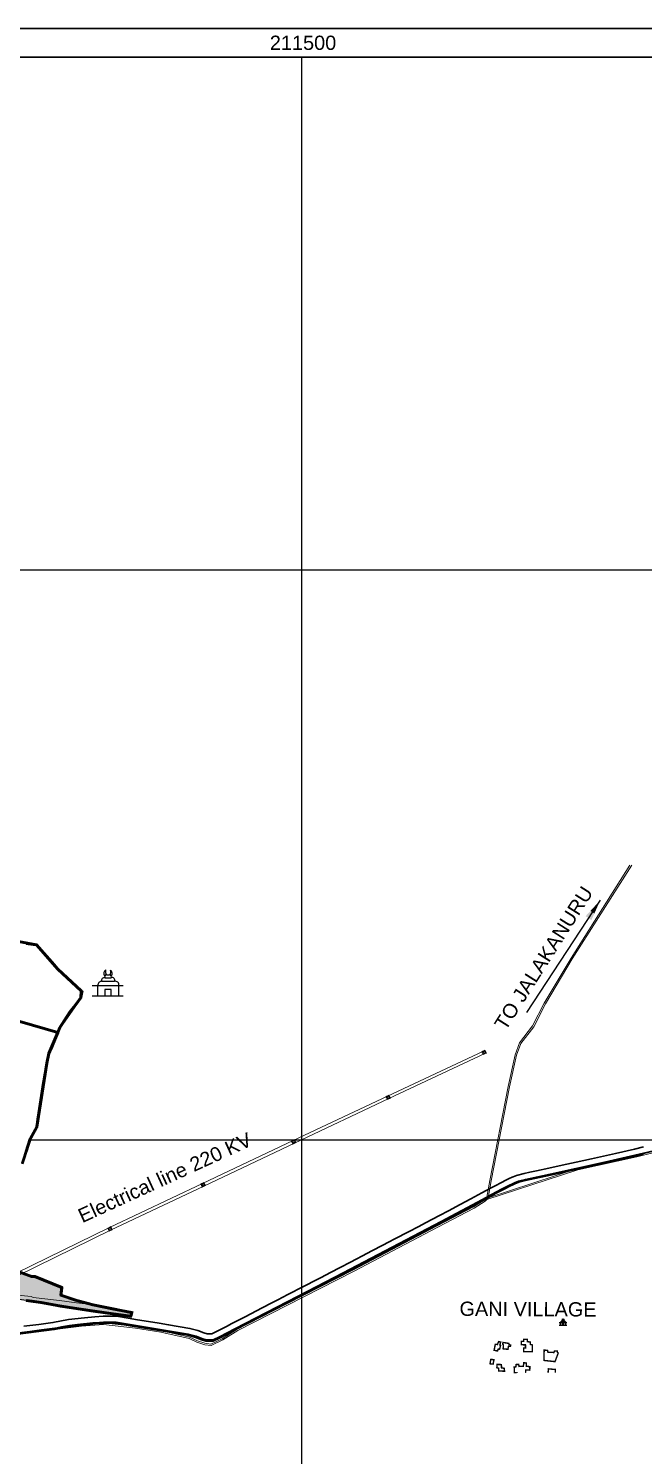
# Model space of a CAD drawing. Header units: metres. Extents: x 196588 to 215600, y 1647668 to 1738400.
# Drawn here: x 210541 to 212700, y 1733392 to 1738400 of the extents above; entities that cross this region are included whole.
import ezdxf

# ---------------------------------------------------------------- set-up
doc = ezdxf.new("R2010")
doc.units = ezdxf.units.M
for name, color, linetype in [('220 KV POWER LINE', 1, 'Continuous'), ('B.T. ROAD', 7, 'Continuous'), ('GRID LINES', 250, 'Continuous'), ('GRID TEXT', 244, 'Continuous'), ('Ls', 170, 'Continuous'), ('name power lines', 1, 'Continuous'), ('Names', 1, 'Continuous'), ('PROJECT BOUNDARY', 5, 'Continuous'), ('road', 10, 'Continuous'), ('TEMPLE', 1, 'Continuous')]:
    doc.layers.add(name, color=color, linetype=linetype)
doc.layers.add('250Acres', color=7, linetype='Continuous', lineweight=30)
doc.styles.get("Standard").update_dxf_attribs({"font": 'arial.ttf', "height": 50})
doc.dimstyles.get("Standard").update_dxf_attribs({"dimtxt": 50, "dimasz": 0.18, "dimexe": 0.18, "dimexo": 0.0625, "dimgap": 0.09, "dimtad": 0, "dimtih": 1, "dimtoh": 1, "dimdec": 4, "dimzin": 0, "dimdsep": 46, "dimtxsty": 'Standard', "dimcen": 0.09, "dimadec": 0, "dimazin": 0, "dimtfac": 1, "dimtdec": 4, "dimtofl": 0, "dimtmove": 0, "dimatfit": 3, "dimfxl": 1, "dimtolj": 1, "dimtzin": 0, "dimarcsym": 0})

# ---------------------------------------------------------------- blocks, each defined once
blk = doc.blocks.new('A$C4C0265E5')
at = {"layer": 'TEMPLE'}
for points in [[(-5.2, 12.8), (6, 12.8)], [(-2.2, 15.8), (3.2, 15.8)], [(-1, 18.5), (1.6, 18.5)], [(-13.5, 9), (13.5, 9)], [(-13.5, 0), (13.5, 0)], [(-8.5, 0), (-8.5, 9)], [(3.2, 0), (3.2, 5.7), (-2.4, 5.7), (-2.4, 0)], [(9.9, 0), (9.9, 9)]]:
    blk.add_lwpolyline(points, dxfattribs=at)
for centre, radius, start, end in [((-5.3, 9.5), 3.26, 87.8436, 189.2012), ((-3, 13.6), 2.34, 69.7058, 201.7624), ((0.3, 19.8), 3.64, 124.6908, 216.5002), ((-1.2, 17), 1.53, 83.0917, 227.9751), ((3.1, 21.4), 5.04, 164.1856, 215.059), ((1.7, 16.8), 1.74, 327.908, 94.5822), ((-0.7, 21.1), 3.55, 312.8669, 23.8321), ((0.8, 19.8), 3.21, 317.586, 57.6644), ((4, 13.8), 2.21, 332.2896, 113.0629), ((6.7, 9.6), 3.25, 349.376, 102.0043)]:
    blk.add_arc(centre, radius, start, end, dxfattribs=at)

msp = doc.modelspace()

# ---------------------------------------------------------------- hatches: boundary and pattern name
at = {"true_color": 0xd7ecd5}
h = msp.add_hatch(color=254, dxfattribs=at)
h.dxf.hatch_style = 1
h.paths.add_polyline_path([(210464.4, 1734071.5), (210460.3, 1734054.1), (210551, 1734020.4), (210563.2, 1734020.3), (210658.4, 1733981.1), (210655.1, 1733954.6), (210736.5, 1733929), (210789.4, 1733916.4), (210903.7, 1733893.2), (210900.1, 1733880.5), (210797.8, 1733894.8), (210709.3, 1733907.7), (210653.5, 1733916.3), (210585.7, 1733928.8), (210490.1, 1733942), (210366.5, 1733960.7), (210246, 1733961.2), (210151.9, 1733974.4), (210030.4, 1734027.8), (209886.8, 1734050.5), (209749.3, 1734060.1), (209815.2, 1734235.1), (209706.7, 1734271.3), (209594, 1734280.5), (209440.7, 1734290.4), (209361.6, 1734267.2), (209259.5, 1734217.7), (209226.1, 1734211.1), (209271.3, 1734388.7)])
at = {"layer": 'name power lines', "linetype": 'Continuous', "lineweight": 9, "ltscale": 190}
h = msp.add_hatch(color=1, dxfattribs=at)
h.paths.add_polyline_path([(210208, 1733893.4), (210213.4, 1733896), (210216, 1733890.6), (210210.6, 1733888)])
h.paths.add_polyline_path([(210496, 1734028.4), (210501.4, 1734031), (210504, 1734025.6), (210498.6, 1734023)])
h.paths.add_polyline_path([(210823.3, 1734188.5), (210828.7, 1734191), (210831.3, 1734185.6), (210825.8, 1734183.1)])
h.paths.add_polyline_path([(211150, 1734343.4), (211155.4, 1734346), (211158, 1734340.6), (211152.6, 1734338)])
h.paths.add_polyline_path([(211468.2, 1734494.2), (211473.6, 1734496.8), (211476.2, 1734491.4), (211470.8, 1734488.8)])
h.paths.add_polyline_path([(211799.7, 1734650.3), (211805.1, 1734652.8), (211807.7, 1734647.4), (211802.2, 1734644.9)])
h.paths.add_polyline_path([(212136.7, 1734808.2), (212142.1, 1734810.7), (212144.7, 1734805.3), (212139.2, 1734802.7)])

# ---------------------------------------------------------------- linework, layer by layer
at = {"color": 1, "linetype": 'Continuous', "lineweight": 9, "ltscale": 50}
for p, q in [((212138.5, 1734811.3), (212139.4, 1734809.4)), ((212141.9, 1734804), (212142.8, 1734802.2)), ((211801.5, 1734653.4, 286.6), (211802.4, 1734651.6, 286.6)), ((211804.9, 1734646.1, 286.6), (211805.8, 1734644.3, 286.6)), ((211470.1, 1734497.3, 286.6), (211470.9, 1734495.5, 286.6)), ((211473.5, 1734490.1, 286.6), (211474.4, 1734488.3, 286.6)), ((211151.9, 1734346.5, 286.6), (211152.7, 1734344.7, 286.6)), ((211155.3, 1734339.3, 286.6), (211156.1, 1734337.5, 286.6)), ((210825.1, 1734191.6, 283.8), (210826, 1734189.8, 283.8)), ((210828.5, 1734184.3, 283.8), (210829.4, 1734182.5, 283.8))]:
    msp.add_line(p, q, dxfattribs=at)
at = {"linetype": 'Continuous', "lineweight": 9, "ltscale": 50}
for p, q in [((212138.5, 1734811.3), (212139.4, 1734809.4)), ((212141.9, 1734804), (212142.8, 1734802.2)), ((211801.5, 1734653.4, 286.6), (211802.4, 1734651.6, 286.6)), ((211804.9, 1734646.1, 286.6), (211805.8, 1734644.3, 286.6)), ((211470.1, 1734497.3, 286.6), (211470.9, 1734495.5, 286.6)), ((211473.5, 1734490.1, 286.6), (211474.4, 1734488.3, 286.6)), ((211151.9, 1734346.5, 286.6), (211152.7, 1734344.7, 286.6)), ((211155.3, 1734339.3, 286.6), (211156.1, 1734337.5, 286.6)), ((210825.1, 1734191.6, 283.8), (210826, 1734189.8, 283.8)), ((210828.5, 1734184.3, 283.8), (210829.4, 1734182.5, 283.8))]:
    msp.add_line(p, q, dxfattribs=at)
at = {"color": 1, "linetype": 'Continuous', "lineweight": 9, "ltscale": 50}
for points, elevation in [([(205405.9, 1731596.5), (205728.9, 1731745.5), (206096.9, 1731925.5), (206521.9, 1732125.5), (206862.9, 1732287.5), (207144.9, 1732423.5), (207430.9, 1732560.5), (207834.8, 1732757.5), (208187.8, 1732927.5), (208521.8, 1733088.5), (208859.8, 1733252.5), (209195.8, 1733413.5), (209472.8, 1733549.5), (209841.9, 1733721.5), (210209.9, 1733896.5), (210497.9, 1734031.5), (210825.1, 1734191.6), (211151.9, 1734346.5), (211470.1, 1734497.3), (211801.5, 1734653.4), (212138.5, 1734811.3)], 298.7), ([(211795.7, 1734651.7), (211806.5, 1734656.8), (211811.7, 1734646), (211800.8, 1734640.9), (211795.7, 1734651.7)], 286.6), ([(211799.7, 1734650.3), (211805.1, 1734652.8), (211807.7, 1734647.4), (211802.2, 1734644.9), (211799.7, 1734650.3)], 286.6), ([(211464.2, 1734495.6), (211475.1, 1734500.8), (211480.2, 1734489.9), (211469.4, 1734484.8), (211464.2, 1734495.6)], 286.6), ([(211468.2, 1734494.2), (211473.6, 1734496.8), (211476.2, 1734491.4), (211470.8, 1734488.8), (211468.2, 1734494.2)], 286.6), ([(211146, 1734344.8), (211156.8, 1734350), (211162, 1734339.2), (211151.2, 1734334), (211146, 1734344.8)], 286.6), ([(211150, 1734343.4), (211155.4, 1734346), (211158, 1734340.6), (211152.6, 1734338), (211150, 1734343.4)], 286.6), ([(210819.3, 1734189.9), (210830.1, 1734195), (210835.3, 1734184.2), (210824.4, 1734179.1), (210819.3, 1734189.9)], 283.8), ([(210823.3, 1734188.5), (210828.7, 1734191), (210831.3, 1734185.6), (210825.8, 1734183.1), (210823.3, 1734188.5)], 283.8)]:
    msp.add_lwpolyline(points, dxfattribs=dict(at, elevation=elevation))
at = {"linetype": 'Continuous', "lineweight": 9, "ltscale": 50}
for points, elevation in [([(205405.9, 1731596.5), (205728.9, 1731745.5), (206096.9, 1731925.5), (206521.9, 1732125.5), (206862.9, 1732287.5), (207144.9, 1732423.5), (207430.9, 1732560.5), (207834.8, 1732757.5), (208187.8, 1732927.5), (208521.8, 1733088.5), (208859.8, 1733252.5), (209195.8, 1733413.5), (209472.8, 1733549.5), (209841.9, 1733721.5), (210209.9, 1733896.5), (210497.9, 1734031.5), (210825.1, 1734191.6), (211151.9, 1734346.5), (211470.1, 1734497.3), (211801.5, 1734653.4), (212138.5, 1734811.3)], 298.7), ([(211795.7, 1734651.7), (211806.5, 1734656.8), (211811.7, 1734646), (211800.8, 1734640.9), (211795.7, 1734651.7)], 286.6), ([(211799.7, 1734650.3), (211805.1, 1734652.8), (211807.7, 1734647.4), (211802.2, 1734644.9), (211799.7, 1734650.3)], 286.6), ([(211464.2, 1734495.6), (211475.1, 1734500.8), (211480.2, 1734489.9), (211469.4, 1734484.8), (211464.2, 1734495.6)], 286.6), ([(211468.2, 1734494.2), (211473.6, 1734496.8), (211476.2, 1734491.4), (211470.8, 1734488.8), (211468.2, 1734494.2)], 286.6), ([(211146, 1734344.8), (211156.8, 1734350), (211162, 1734339.2), (211151.2, 1734334), (211146, 1734344.8)], 286.6), ([(211150, 1734343.4), (211155.4, 1734346), (211158, 1734340.6), (211152.6, 1734338), (211150, 1734343.4)], 286.6), ([(210819.3, 1734189.9), (210830.1, 1734195), (210835.3, 1734184.2), (210824.4, 1734179.1), (210819.3, 1734189.9)], 283.8), ([(210823.3, 1734188.5), (210828.7, 1734191), (210831.3, 1734185.6), (210825.8, 1734183.1), (210823.3, 1734188.5)], 283.8)]:
    msp.add_lwpolyline(points, dxfattribs=dict(at, elevation=elevation))
at = {"color": 1, "linetype": 'Continuous', "lineweight": 9, "ltscale": 50}
for points in [[(212142.8, 1734802.2), (211805.8, 1734644.3), (211474.4, 1734488.3), (211156.1, 1734337.5), (210829.4, 1734182.5), (210502.1, 1734022.5), (210214.1, 1733887.5), (209846.1, 1733712.5), (209477.2, 1733540.5), (209200.2, 1733404.5), (208864.2, 1733243.5), (208526.2, 1733079.5), (208192.2, 1732918.5), (207839.2, 1732748.5), (207435.1, 1732551.5), (207149.1, 1732414.5), (206867.1, 1732278.5), (206526.1, 1732116.5), (206101.1, 1731916.5), (205733.1, 1731736.5), (205410.1, 1731587.5)], [(212132.7, 1734809.6), (212143.5, 1734814.7), (212148.7, 1734803.9), (212137.8, 1734798.7), (212132.7, 1734809.6)], [(212136.7, 1734808.2), (212142.1, 1734810.7), (212144.7, 1734805.3), (212139.2, 1734802.7), (212136.7, 1734808.2)]]:
    msp.add_lwpolyline(points, dxfattribs=at)
at = {"linetype": 'Continuous', "lineweight": 9, "ltscale": 50}
for points in [[(212142.8, 1734802.2), (211805.8, 1734644.3), (211474.4, 1734488.3), (211156.1, 1734337.5), (210829.4, 1734182.5), (210502.1, 1734022.5), (210214.1, 1733887.5), (209846.1, 1733712.5), (209477.2, 1733540.5), (209200.2, 1733404.5), (208864.2, 1733243.5), (208526.2, 1733079.5), (208192.2, 1732918.5), (207839.2, 1732748.5), (207435.1, 1732551.5), (207149.1, 1732414.5), (206867.1, 1732278.5), (206526.1, 1732116.5), (206101.1, 1731916.5), (205733.1, 1731736.5), (205410.1, 1731587.5)], [(212132.7, 1734809.6), (212143.5, 1734814.7), (212148.7, 1734803.9), (212137.8, 1734798.7), (212132.7, 1734809.6)], [(212136.7, 1734808.2), (212142.1, 1734810.7), (212144.7, 1734805.3), (212139.2, 1734802.7), (212136.7, 1734808.2)]]:
    msp.add_lwpolyline(points, dxfattribs=at)
at = {"flags": 128}
msp.add_lwpolyline([(210460.3, 1734054.1), (210551, 1734020.4), (210563.2, 1734020.3), (210658.4, 1733981.1), (210655.1, 1733954.6), (210736.5, 1733929), (210789.4, 1733916.4), (210903.7, 1733893.2), (210900.1, 1733880.5), (210797.8, 1733894.8), (210709.3, 1733907.7), (210653.5, 1733916.3), (210585.7, 1733928.8), (210490.1, 1733942)], dxfattribs=at)
at = {"layer": '250Acres', "color": 1, "linetype": 'Continuous', "ltscale": 50}
for points in [[(201400, 1738400), (215600, 1738400), (215600, 1728400), (201400, 1728400)], [(201500, 1738300), (215500, 1738300), (215500, 1728500), (201500, 1728500)]]:
    msp.add_lwpolyline(points, close=True, dxfattribs=at)
at = {"layer": '250Acres', "const_width": 4.97}
for points in [[(212187.6, 1733758.6), (212189.6, 1733764.9), (212195, 1733765.2), (212198.3, 1733778.1), (212195.8, 1733780), (212199, 1733789.9), (212191.5, 1733791.7), (212187.3, 1733781.4), (212179.9, 1733782.1), (212175.6, 1733761.2), (212187.6, 1733758.6)], [(212206.8, 1733788.5), (212205.7, 1733782.4), (212207.8, 1733780.2), (212207.5, 1733766.3), (212224.1, 1733764.5), (212226.2, 1733775.5), (212233, 1733775), (212233.3, 1733779.7), (212228.4, 1733780.9), (212227.2, 1733785.4), (212206.8, 1733788.5)], [(212280, 1733756.2), (212309.4, 1733756.1), (212310.2, 1733780.1), (212302.9, 1733781.5), (212302.4, 1733790.3), (212292.3, 1733791.3), (212291.9, 1733799.3), (212279.9, 1733799.8), (212279.6, 1733792.3), (212271, 1733792.7), (212271.2, 1733780.5), (212285.7, 1733780.3), (212285.9, 1733768.8), (212279.3, 1733768.8), (212280, 1733756.2)], [(212161.2, 1733713.7), (212164.1, 1733729.4), (212175, 1733728), (212172.1, 1733712.5), (212161.2, 1733713.7)], [(212257, 1733682), (212257, 1733682.5), (212247, 1733682.7), (212246.1, 1733702.5), (212251.8, 1733702.8), (212252.4, 1733711.1), (212262, 1733711.6), (212263, 1733704.4), (212278.3, 1733705), (212279.7, 1733717.4), (212288.4, 1733716.6), (212289.2, 1733704.9), (212301.2, 1733703.8), (212300.8, 1733691.5), (212286.8, 1733691.6), (212286.2, 1733682.9), (212286.7, 1733682)], [(212364.9, 1733682), (212366.4, 1733695.9), (212391, 1733693.7), (212391, 1733682)]]:
    msp.add_lwpolyline(points, dxfattribs=at)
for points in [[(212350.5, 1733725.6), (212351.4, 1733761.6), (212363.1, 1733761.2), (212364.6, 1733754.5), (212385.6, 1733753.3), (212387.8, 1733758.9), (212397.6, 1733758.7), (212397.5, 1733754.6), (212400.6, 1733751.1), (212389.4, 1733721.3)], [(212186.3, 1733711.5), (212201.3, 1733711), (212201.7, 1733699.3), (212211.7, 1733697.8), (212212.1, 1733687.8), (212191.8, 1733688.3), (212191.5, 1733698.1), (212185.2, 1733700)]]:
    msp.add_lwpolyline(points, close=True, dxfattribs=at)
at = {"layer": 'B.T. ROAD', "linetype": 'Continuous', "lineweight": 9}
for points, elevation in [([(210471.7, 1733817.3), (210586.2, 1733833.5), (210726.6, 1733851.2), (210804.1, 1733857), (210917.7, 1733844.2), (211006.1, 1733830), (211106.8, 1733807.1), (211133.8, 1733794.4), (211160.6, 1733785.7), (211181.6, 1733782.9), (211220.6, 1733801.8), (211273, 1733835.1), (211680.2, 1734042.4), (211975.8, 1734198.2), (212102.9, 1734264.5), (212141.3, 1734287.9), (212150.6, 1734298.3), (212160.2, 1734357.1), (212225.3, 1734686.6), (212249.4, 1734798.4), (212264.8, 1734840.4), (212310.8, 1734899.3), (212351.1, 1734979.8), (212445.7, 1735137.4), (212652.7, 1735463.5)], 309.5), ([(210471.7, 1733817.3), (210586.2, 1733833.5), (210726.6, 1733851.2), (210804.1, 1733857), (210917.7, 1733844.2), (211006.1, 1733830), (211106.8, 1733807.1), (211133.8, 1733794.4), (211160.6, 1733785.7), (211181.6, 1733782.9), (211220.6, 1733801.8), (211273, 1733835.1), (211680.2, 1734042.4), (211975.8, 1734198.2), (212102.9, 1734264.5), (212141.3, 1734287.9), (212150.6, 1734298.3), (212160.2, 1734357.1), (212225.3, 1734686.6), (212249.4, 1734798.4), (212264.8, 1734840.4), (212310.8, 1734899.3), (212351.1, 1734979.8), (212445.7, 1735137.4), (212652.7, 1735463.5)], 309.5), ([(212155.3, 1734296.1), (212165.2, 1734356.2), (212230.2, 1734685.6), (212254.2, 1734797), (212269.2, 1734838), (212315, 1734896.7), (212355.5, 1734977.4), (212450, 1735134.8), (212658.6, 1735463.5)], 309.5), ([(212155.3, 1734296.1), (212165.2, 1734356.2), (212230.2, 1734685.6), (212254.2, 1734797), (212269.2, 1734838), (212315, 1734896.7), (212355.5, 1734977.4), (212450, 1735134.8), (212658.6, 1735463.5)], 309.5), ([(214800, 1735380.8), (214687.5, 1735384), (214623.4, 1735383.4), (214484.5, 1735344.1), (214341.1, 1735321.7), (214256.3, 1735311.4), (213987.9, 1735275.2), (213812.2, 1735241.9), (213694.7, 1735207.2), (213616.1, 1735139.8), (213514.8, 1735037.5), (213477.2, 1734990.5), (213413.4, 1734899.1), (213349.3, 1734807.3), (213261.6, 1734675.3), (213203.4, 1734583.8), (213134, 1734532.7), (212971.9, 1734505), (212868.6, 1734487.6), (212677.2, 1734440), (212469.3, 1734394.6), (212149.9, 1734290.1)], 248.6), ([(214800, 1735385.8), (214687.5, 1735389), (214622.6, 1735388.4), (214483.5, 1735348.9), (214340.4, 1735326.6), (214255.7, 1735316.4), (213987.1, 1735280.1), (213811, 1735246.8), (213692.3, 1735211.7), (213612.7, 1735143.4), (213511.1, 1735040.8), (213473.2, 1734993.5), (213409.3, 1734902), (213345.1, 1734810.2), (213257.4, 1734678), (213199.6, 1734587.2), (213132, 1734537.5), (212971.1, 1734510), (212867.6, 1734492.4), (212676, 1734444.9), (212468, 1734399.5), (212155.3, 1734296.1)], 248.6), ([(214800, 1735385.8), (214687.5, 1735389), (214622.6, 1735388.4), (214483.5, 1735348.9), (214340.4, 1735326.6), (214255.7, 1735316.4), (213987.1, 1735280.1), (213811, 1735246.8), (213692.3, 1735211.7), (213612.7, 1735143.4), (213511.1, 1735040.8), (213473.2, 1734993.5), (213409.3, 1734902), (213345.1, 1734810.2), (213257.4, 1734678), (213199.6, 1734587.2), (213132, 1734537.5), (212971.1, 1734510), (212867.6, 1734492.4), (212700, 1734450.8)], 248.6), ([(212700, 1734445.7), (212677.2, 1734440), (212469.3, 1734394.6), (212149.9, 1734290.1)], 248.6), ([(212700, 1734450.8), (212676, 1734444.9), (212468, 1734399.5), (212155.3, 1734296.1)], 248.6), ([(209803.9, 1733454.6), (209949.3, 1733514.6), (210094.3, 1733588.9), (210203.4, 1733659.9), (210298.2, 1733743.6), (210341.4, 1733781.8), (210375.8, 1733798.5), (210472.4, 1733812.3), (210586.8, 1733828.5), (210727.1, 1733846.2), (210804, 1733851.9), (210917.1, 1733839.2), (211005.1, 1733825.1), (211105.1, 1733802.4), (211131.9, 1733789.7), (211159.5, 1733780.8), (211182.4, 1733777.7), (211223.1, 1733797.4), (211275.5, 1733830.8), (211682.5, 1734037.9), (211978.2, 1734193.8), (212105.3, 1734260.2), (212144.5, 1734284), (212149.9, 1734290.1)], 309.5), ([(210472.4, 1733812.3), (210586.8, 1733828.5), (210727.1, 1733846.2), (210804, 1733851.9), (210917.1, 1733839.2), (211005.1, 1733825.1), (211105.1, 1733802.4), (211131.9, 1733789.7), (211159.5, 1733780.8), (211182.4, 1733777.7), (211223.1, 1733797.4), (211275.5, 1733830.8), (211682.5, 1734037.9), (211978.2, 1734193.8), (212105.3, 1734260.2), (212144.5, 1734284), (212149.9, 1734290.1)], 309.5)]:
    msp.add_lwpolyline(points, dxfattribs=dict(at, elevation=elevation))
at = {"layer": 'GRID LINES', "linetype": 'Continuous'}
for p, q in [((211500, 1738300), (211500, 1730460)), ((208770.9, 1736500), (215500, 1736500)), ((212580.3, 1736500), (212700, 1736500)), ((210546.4, 1734500), (215500, 1734500))]:
    msp.add_line(p, q, dxfattribs=at)
at = {"layer": 'Ls', "color": 2, "elevation": -313.9}
msp.add_lwpolyline([(212700, 1734450.8), (212619.7, 1734431.6), (212539, 1734413.8), (212400.2, 1734383.7), (212261.5, 1734352.7), (212238.2, 1734342.9), (212182.2, 1734313.8), (212113.6, 1734277.5), (212040.3, 1734238.2), (211966, 1734198), (211830.8, 1734126.7), (211672.1, 1734045), (211646.3, 1734031.2), (211542.6, 1733977.1), (211365.7, 1733886.2), (211215.3, 1733807.8), (211190, 1733795.8), (211164.3, 1733795.5), (211149.2, 1733800.2), (211128.5, 1733808.4), (211101.2, 1733815.9), (211060.3, 1733822.4), (211005.3, 1733830.9), (210885.8, 1733851), (210848.3, 1733857.4), (210835.6, 1733857.7), (210804.1, 1733857.3), (210766.8, 1733855.1), (210685, 1733845.9), (210630.9, 1733835.5), (210521.2, 1733821)], dxfattribs=at)
at = {"layer": 'name power lines', "color": 0, "linetype": 'Continuous', "lineweight": 9}
msp.add_lwpolyline([(210463.9, 1733945.6), (210585.7, 1733928.8), (210636.1, 1733919), (210765.1, 1733899.1), (210830.5, 1733890.5), (210885.6, 1733882.5), (210900.1, 1733880.5), (210903.7, 1733893.2), (210834.7, 1733906.6), (210808.1, 1733912.6), (210770.6, 1733920.2), (210709.9, 1733927.2), (210650.3, 1733936.4), (210557.7, 1733946), (210550.7, 1733950.4), (210398.1, 1733965.5)], dxfattribs=at)
at = {"layer": 'Names', "color": 1, "linetype": 'Continuous', "lineweight": 50, "ltscale": 50}
for points in [[(210533, 1734459.2), (210547.3, 1734502.9), (210547.3, 1734502.9), (210570.3, 1734544.9), (210570.3, 1734544.9), (210605.4, 1734768.5), (210605.4, 1734768.5), (210612.9, 1734803.1), (210612.9, 1734803.1), (210644.3, 1734876.6), (210644.3, 1734876.6), (209538.9, 1735196.4)], [(210533.3, 1733936), (210585.7, 1733928.8), (210610.9, 1733923.9), (210653.5, 1733916.3), (210765.1, 1733899.1), (210830.5, 1733890.5), (210900.1, 1733880.5), (210903.7, 1733893.2), (210834.7, 1733906.6), (210766.9, 1733920.9), (210706.1, 1733937.2), (210655.1, 1733954.6), (210658.4, 1733981.1), (210563.2, 1734020.3), (210551, 1734020.4), (210460.3, 1734054.1)]]:
    msp.add_lwpolyline(points, dxfattribs=at)
at = {"layer": 'PROJECT BOUNDARY', "color": 1, "linetype": 'Continuous', "lineweight": 50, "ltscale": 50}
for points in [[(210644.3, 1734876.6), (210644.3, 1734876.6), (210644.3, 1734876.6), (209538.9, 1735196.4)], [(210422.4, 1735210.9), (210569.2, 1735184.1), (210644.5, 1735098.6), (210726, 1735022.5), (210724.9, 1734998.8), (210651.4, 1734894.3), (210651.4, 1734894.3), (210651.4, 1734894.3), (210644.3, 1734876.6), (210644.3, 1734876.6)]]:
    msp.add_lwpolyline(points, dxfattribs=at)
at = {"layer": 'PROJECT BOUNDARY', "color": 5, "linetype": 'Continuous', "lineweight": 50, "ltscale": 50}
for points in [[(210518.8, 1734415.5, 10, 10, 0), (210547.3, 1734502.9, 10, 10, 0), (210570.3, 1734544.9, 10, 10, 0), (210573.4, 1734571, 10, 10, 0), (210582.9, 1734632.2, 10, 10, 0), (210592.3, 1734693.3, 10, 10, 0), (210605.4, 1734768.5, 10, 10, 0), (210610, 1734790, 10, 10, 0), (210612.9, 1734803.1, 10, 10, 0), (210621, 1734819.7, 10, 10, 0), (210638.7, 1734862.6, 10, 10, 0), (210651.4, 1734894.3, 10, 10, 0), (210686.2, 1734948.5, 10, 10, 0), (210707.2, 1734974.6, 10, 10, 0), (210724.9, 1734998.8, 10, 10, 0), (210729, 1735019.6, 10, 10, 0), (210723, 1735025.4, 10, 10, 0), (210644.5, 1735098.6, 10, 10, 0), (210622.6, 1735124.3, 10, 10, 0), (210569.2, 1735184.1, 10, 10, 0), (210533, 1735188.8, 10, 10, 0)], [(210533.3, 1733936, 10, 10, 0), (210585.7, 1733928.8, 10, 10, 0), (210653.5, 1733916.3, 10, 10, 0), (210765.1, 1733899.1, 10, 10, 0), (210900.1, 1733880.5, 10, 10, 0), (210903.7, 1733893.2, 10, 10, 0), (210770.6, 1733920.2, 10, 10, 0), (210766.9, 1733920.9, 10, 10, 0), (210706.1, 1733937.2, 10, 10, 0), (210655.1, 1733954.6, 10, 10, 0), (210658.4, 1733981.1, 10, 10, 0), (210563.2, 1734020.3, 10, 10, 0), (210551, 1734020.4, 10, 10, 0), (210460.3, 1734054.1, 10, 10, 0)]]:
    msp.add_lwpolyline(points, format="xyseb", dxfattribs=at)
at = {"layer": 'road', "color": 6, "lineweight": 30, "elevation": 286}
msp.add_lwpolyline([(212700, 1734474.6), (212668.2, 1734467.3), (212602.3, 1734452), (212559.1, 1734442.3), (212517.9, 1734433.2), (212463.4, 1734421.2), (212414.2, 1734410.3), (212367.7, 1734400), (212324.2, 1734390.8), (212300.9, 1734385.8), (212280.6, 1734381.5), (212254.4, 1734374.8), (212243.1, 1734370.4), (212238.8, 1734368.7), (212228.4, 1734363.9), (212221.1, 1734360.4), (212196.7, 1734347.6), (212184, 1734340.9), (212163.2, 1734329.9), (212132.7, 1734313.3), (212094.4, 1734292.9), (212056.1, 1734272.6), (212015.1, 1734250.9), (211983.7, 1734234.3), (211934.6, 1734208.5), (211911, 1734196.1), (211875.1, 1734177.3), (211827.5, 1734152.4), (211804.8, 1734140.5), (211784.4, 1734129.8), (211745.9, 1734109.6), (211713.9, 1734092.8), (211690.9, 1734080.8), (211671.2, 1734070.4), (211635.6, 1734051.8), (211600.8, 1734033.7), (211568.4, 1734017), (211547.6, 1734006.2), (211513.9, 1733988.7), (211488.3, 1733975.5), (211470.3, 1733966.1), (211451.9, 1733956.6), (211416, 1733938.1), (211394.8, 1733927.1), (211361.9, 1733910.1), (211341.2, 1733899.5), (211301.1, 1733878.7), (211280.2, 1733868), (211255.1, 1733855), (211235.8, 1733844.9), (211208.5, 1733830.5), (211194.5, 1733823.7), (211184.1, 1733818.8), (211167.8, 1733818.7), (211156.9, 1733822.1), (211135.9, 1733830.5), (211107.9, 1733838.1), (211032.6, 1733850.7), (210999.4, 1733856.1), (210962.6, 1733862.1), (210924, 1733868.5), (210890.9, 1733873.9), (210850.5, 1733880.5), (210803.2, 1733880.5), (210773.8, 1733879), (210737.5, 1733875.4), (210681.6, 1733868.9), (210627, 1733858.4), (210577.4, 1733852.2), (210524.5, 1733845.5)], dxfattribs=at)
at = {"layer": 'road', "color": 7, "lineweight": 30, "elevation": 313.9}
msp.add_lwpolyline([(212700, 1734452.8), (212836.3, 1734484.3)], dxfattribs=at)
at = {"layer": 'road', "color": 7, "lineweight": 30}
for points in [[(210441.2, 1733813.7), (210630.6, 1733837.5), (210657, 1733843.2), (210684.7, 1733847.9), (210712.8, 1733851.4), (210766.6, 1733857.1), (210775.3, 1733857.9), (210804.1, 1733859.3), (210823.2, 1733859.8), (210835.6, 1733859.7), (210848.5, 1733859.3), (211101.6, 1733817.9), (211129.1, 1733810.3), (211149.9, 1733802.1), (211164.6, 1733797.5), (211188.9, 1733797.6), (211214.4, 1733809.6), (211264.9, 1733836.2), (211487.8, 1733951.3), (211645.4, 1734033), (211990, 1734213.6), (212134.9, 1734290.4), (212181.3, 1734315.6), (212206.6, 1734328.8), (212231.7, 1734342), (212237.4, 1734344.7), (212247.1, 1734349.2), (212260.9, 1734354.6), (212285.5, 1734360.9), (212372.2, 1734379.3), (212563.7, 1734421.6), (212593.8, 1734428.3), (212700, 1734452.8)], [(210441.6, 1733809.7), (210631.3, 1733833.5), (210657.7, 1733839.3), (210685.3, 1733843.9), (210713.2, 1733847.5), (210767, 1733853.1), (210775.6, 1733853.9), (210804.2, 1733855.3), (210823.2, 1733855.8), (210835.5, 1733855.7), (210848.1, 1733855.4), (211100.8, 1733814), (211127.8, 1733806.5), (211148.5, 1733798.3), (211164, 1733793.5), (211189.8, 1733793.6), (211216.1, 1733806), (211266.8, 1733832.7), (211489.7, 1733947.8), (211647.3, 1734029.4), (211991.9, 1734210.1), (212136.8, 1734286.9), (212183.2, 1734312), (212208.4, 1734325.2), (212233.5, 1734338.4), (212239.1, 1734341.1), (212248.7, 1734345.5), (212262.1, 1734350.8), (212286.4, 1734357), (212373.1, 1734375.4), (212564.6, 1734417.7), (212594.7, 1734424.4), (212700, 1734448.7)]]:
    msp.add_lwpolyline(points, dxfattribs=at)

# ---------------------------------------------------------------- block references
at = {"layer": 'TEMPLE', "xscale": 4, "yscale": 4, "zscale": 4}
msp.add_blockref('A$C4C0265E5', (210818.9, 1735005.1), dxfattribs=at)
msp.add_blockref('A$C4C0265E5', (210818.9, 1735005.1), dxfattribs=at)
at = {"layer": 'TEMPLE', "xscale": 0.9938524332628049, "yscale": 0.9938524332628049, "zscale": 0.9938524332628049, "rotation": 359.6983269755035}
msp.add_blockref('A$C4C0265E5', (212417.2, 1733849.2), dxfattribs=at)
msp.add_blockref('A$C4C0265E5', (212417.2, 1733849.2), dxfattribs=at)

# ---------------------------------------------------------------- texts
at = {"layer": '220 KV POWER LINE', "color": 1, "linetype": 'ByBlock', "lineweight": 9}
msp.add_text('Electrical line 220 KV', height=50, rotation=24.5982, dxfattribs=at).set_placement((210729.9, 1734207.1, 309.5))
at = {"layer": '250Acres', "linetype": 'Continuous', "lineweight": 9, "ltscale": 50}
msp.add_text('GANI VILLAGE', height=50, rotation=359.6983, dxfattribs=at).set_placement((212054, 1733882))
at = {"layer": 'B.T. ROAD', "linetype": 'Continuous', "lineweight": 9}
msp.add_text('TO JALAKANURU', height=50, rotation=57.6192, dxfattribs=at).set_placement((212215.9, 1734880))
at = {"layer": 'GRID TEXT', "linetype": 'Continuous', "insert": (211388.3, 1738375), "char_height": 50, "width": 128.651, "attachment_point": 1}
msp.add_mtext('211500', dxfattribs=at)

# ---------------------------------------------------------------- leaders
at = {"layer": 'B.T. ROAD', "linetype": 'Continuous', "lineweight": 35}
msp.add_leader([(212548.3, 1735340.5), (212288.8, 1734947.2)], dimstyle='Standard', override={"dimasz": 50, "dimgap": 0.09, "dimtad": 0}, dxfattribs=at)
at = {"layer": 'name power lines', "color": 3, "linetype": 'Continuous', "lineweight": 9, "ltscale": 50}
msp.add_leader([(212548.3, 1735340.5), (212288.8, 1734947.2)], dimstyle='Standard', override={"dimtxt": 24, "dimasz": 75}, dxfattribs=at)

doc.saveas('drawing.dxf')
